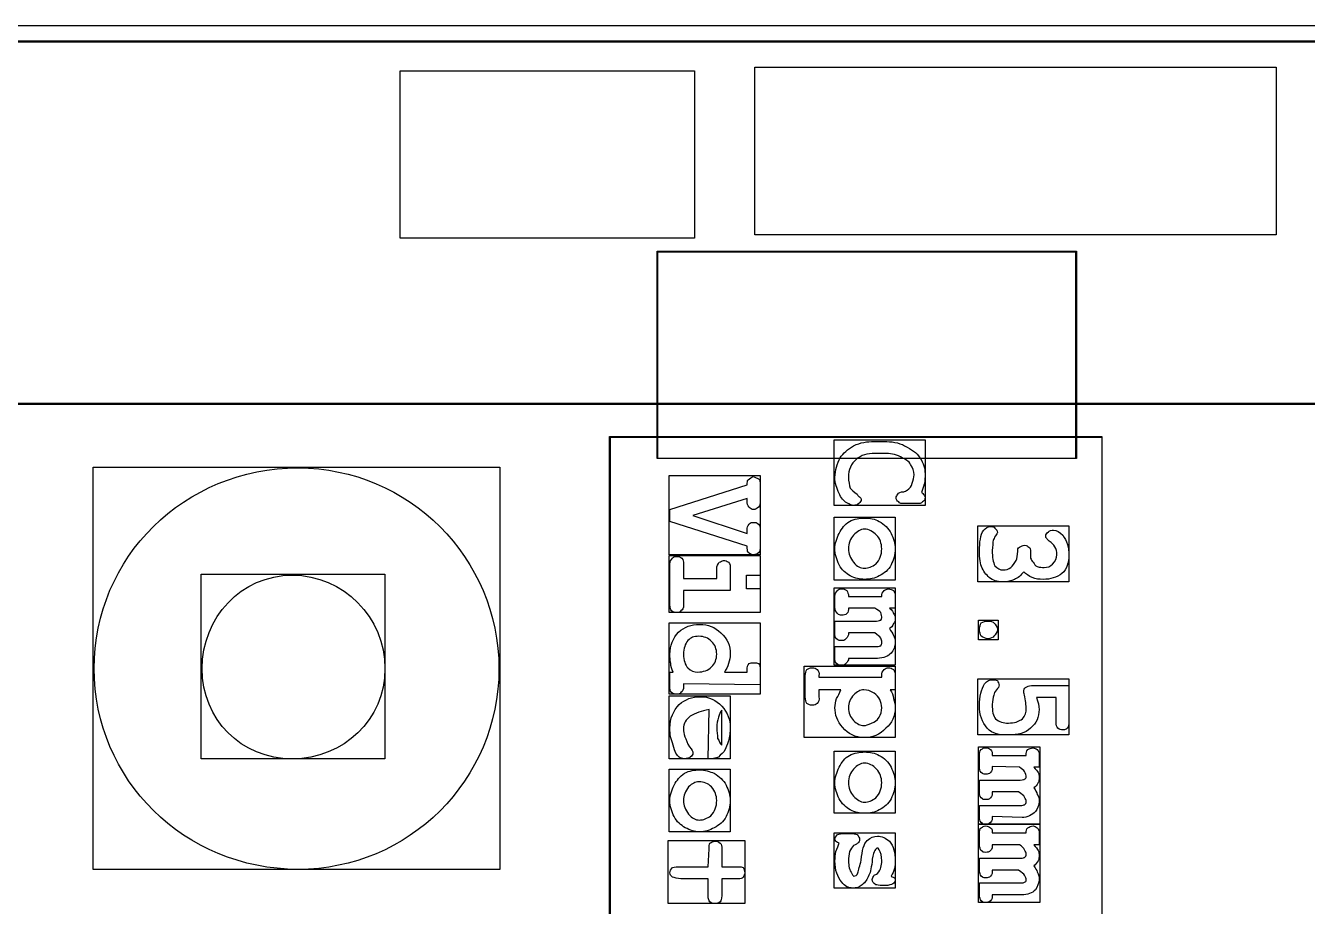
# Model space of a CAD drawing. Extents: x -52 to 498, y 3 to 363.
# Drawn here: x 30.56 to 45.63, y 94.74 to 105.09 of the extents above; entities that cross this region are included whole.
import ezdxf

# ---------------------------------------------------------------- set-up
doc = ezdxf.new("R2010")
doc.units = 0
doc.layers.add('RpiPaveiksliukas', color=7, linetype='CONTINUOUS')
doc.layers.add('RpiSkyles', color=7, linetype='CONTINUOUS')

msp = doc.modelspace()

# ---------------------------------------------------------------- linework, layer by layer
at = {"layer": 'RpiPaveiksliukas', "color": 7}
for points in [[(94.00034, 45.582526), (6.200342, 45.582526), (6.200342, 105.092524), (94.00034, 105.092524)], [(92.49034, 45.442526), (4.700342, 45.442526), (4.700342, 104.902524), (92.49034, 104.902524), (92.49034, 45.442526), (4.690342, 45.442526), (4.690342, 104.912524), (92.49034, 104.912524)], [(45.260341, 102.632524), (39.130341, 102.632524), (39.130341, 104.602524), (45.260341, 104.602524)], [(38.420341, 102.592524), (34.960341, 102.592524), (34.960341, 104.562524), (38.420341, 104.562524)], [(42.910341, 100.002524), (37.980341, 100.002524), (37.980341, 102.442524), (42.910341, 102.442524)], [(40.430341, 100.002524), (37.990341, 100.002524), (37.990341, 102.432524), (42.900341, 102.432524), (42.900341, 100.002524)], [(40.430341, 100.002524), (37.990341, 100.002524), (37.990341, 102.432524), (42.900341, 102.432524), (42.900341, 100.002524)], [(86.31034, 52.752526), (13.480342, 52.752526), (13.480342, 100.652524), (86.31034, 100.652524)], [(43.210341, 89.672525), (37.420341, 89.672525), (37.420341, 100.262524), (43.210341, 100.262524)], [(40.320341, 89.672525), (37.430341, 89.672525), (37.430341, 100.252524), (43.210341, 100.252524), (43.210341, 89.672525)], [(40.320341, 89.672525), (37.430341, 89.672525), (37.430341, 100.252524), (43.210341, 100.252524), (43.210341, 89.672525)], [(41.130341, 99.452524), (40.060341, 99.452524), (40.060341, 100.222524), (41.130341, 100.222524)], [(36.130341, 95.172524), (31.350341, 95.172524), (31.350341, 99.902524), (36.130341, 99.902524)], [(39.190341, 98.872524), (38.120341, 98.872524), (38.120341, 99.802524), (39.190341, 99.802524)], [(41.090341, 99.602524)], [(40.780341, 98.572524), (40.060341, 98.572524), (40.060341, 99.312524), (40.780341, 99.312524)], [(42.820341, 98.552524), (41.750341, 98.552524), (41.750341, 99.212524), (42.820341, 99.212524)], [(39.190341, 98.192524), (38.120341, 98.192524), (38.120341, 98.862524), (39.190341, 98.862524)], [(40.420341, 98.712524)], [(34.780341, 96.472524), (32.620341, 96.472524), (32.620341, 98.642524), (34.780341, 98.642524)], [(39.190341, 98.472524), (39.030341, 98.472524), (39.030341, 98.632524), (39.190341, 98.632524)], [(40.420341, 98.582524)], [(42.290341, 98.672524)], [(40.780341, 97.572524), (40.060341, 97.572524), (40.060341, 98.482524), (40.780341, 98.482524)], [(39.190341, 97.232524), (38.120341, 97.232524), (38.120341, 98.072524), (39.190341, 98.072524)], [(41.990341, 97.872524), (41.760341, 97.872524), (41.760341, 98.102524), (41.990341, 98.102524)], [(41.870341, 97.882524)], [(31.360341, 97.532524)], [(31.360341, 97.532524)], [(32.630341, 97.532524)], [(32.630341, 97.532524)], [(40.780341, 96.722524), (39.710341, 96.722524), (39.710341, 97.562524), (40.780341, 97.562524)], [(38.460341, 97.492524)], [(42.820341, 96.752524), (41.750341, 96.752524), (41.750341, 97.412524), (42.820341, 97.412524)], [(38.840341, 96.472524), (38.120341, 96.472524), (38.120341, 97.212524), (38.840341, 97.212524)], [(40.140341, 97.282524)], [(40.410341, 96.862524)], [(38.740341, 96.632524)], [(42.480341, 95.702524), (41.760341, 95.702524), (41.760341, 96.612524), (42.480341, 96.612524)], [(40.780341, 95.832524), (40.060341, 95.832524), (40.060341, 96.562524), (40.780341, 96.562524)], [(38.840341, 95.612524), (38.120341, 95.612524), (38.120341, 96.352524), (38.840341, 96.352524)], [(40.420341, 95.962524)], [(38.480341, 95.752524)], [(40.420341, 95.832524)], [(42.480341, 94.782525), (41.760341, 94.782525), (41.760341, 95.702524), (42.480341, 95.702524)], [(38.480341, 95.612524)], [(40.780341, 94.952525), (40.060341, 94.952525), (40.060341, 95.602524), (40.780341, 95.602524)], [(39.010341, 94.772525), (38.110341, 94.772525), (38.110341, 95.512524), (39.010341, 95.512524)], [(40.570341, 95.122524)]]:
    msp.add_lwpolyline(points, close=True, dxfattribs=at)
for points in [[(15.700342, 100.642524), (83.88034, 100.642524)], [(40.530341, 100.202524), (40.650341, 100.202524)], [(40.650341, 100.062524), (40.540341, 100.062524)], [(39.040341, 98.972524), (38.130341, 99.262524), (38.130341, 99.402524), (39.040341, 99.692524)], [(39.190341, 99.692524), (39.190341, 99.502524)], [(39.040341, 99.502524), (39.040341, 99.532524), (38.400341, 99.332524)], [(41.030341, 99.472524), (40.890341, 99.472524)], [(38.400341, 99.332524), (39.040341, 99.122524), (39.040341, 99.162524)], [(39.190341, 99.162524), (39.190341, 98.972524)], [(38.130341, 98.282524), (38.130341, 98.762524)], [(38.290341, 98.762524), (38.290341, 98.592524), (38.680341, 98.592524), (38.680341, 98.702524)], [(38.840341, 98.702524), (38.840341, 98.452524)], [(38.840341, 98.452524), (38.290341, 98.452524), (38.290341, 98.282524)], [(40.070341, 98.252524), (40.070341, 98.382524)], [(40.230341, 98.382524), (40.620341, 98.382524)], [(40.780341, 98.382524), (40.780341, 98.242524)], [(40.540341, 98.242524), (40.230341, 98.242524)], [(40.780341, 98.242524), (40.710341, 98.242524)], [(40.070341, 97.952524), (40.070341, 98.092524), (40.560341, 98.092524)], [(40.540341, 97.952524), (40.230341, 97.952524)], [(40.070341, 97.662524), (40.070341, 97.792524), (40.560341, 97.792524)], [(38.770341, 97.492524), (39.040341, 97.492524), (39.040341, 97.512524)], [(39.190341, 97.512524), (39.190341, 97.342524)], [(40.570341, 97.652524), (40.230341, 97.652524)], [(38.130341, 97.322524), (38.130341, 97.492524), (38.170341, 97.492524)], [(39.190341, 97.342524), (38.290341, 97.352524), (38.290341, 97.322524)], [(39.720341, 97.202524), (39.720341, 97.452524)], [(39.880341, 97.452524), (39.880341, 97.432524), (40.620341, 97.432524), (40.620341, 97.452524)], [(40.780341, 97.452524), (40.780341, 97.282524), (40.720341, 97.282524)], [(40.140341, 97.282524), (39.880341, 97.282524), (39.880341, 97.202524)], [(42.380341, 97.332524), (42.820341, 97.332524), (42.820341, 96.902524)], [(38.580341, 96.472524), (38.590341, 97.052524)], [(42.670341, 97.192524), (42.440341, 97.192524)], [(42.670341, 96.902524), (42.670341, 97.192524)], [(38.740341, 96.632524), (38.740341, 97.042524)], [(38.620341, 96.472524), (38.580341, 96.472524)], [(41.770341, 96.382524), (41.770341, 96.512524)], [(41.920341, 96.512524), (42.320341, 96.512524)], [(42.470341, 96.512524), (42.470341, 96.372524)], [(42.240341, 96.372524), (41.920341, 96.382524)], [(42.470341, 96.372524), (42.410341, 96.372524)], [(41.770341, 96.082524), (41.770341, 96.222524), (42.250341, 96.222524)], [(42.230341, 96.082524), (41.920341, 96.082524)], [(41.770341, 95.792524), (41.770341, 95.922524), (42.250341, 95.922524)], [(42.270341, 95.782524), (41.920341, 95.792524)], [(40.190341, 95.592524), (40.240341, 95.592524)], [(41.770341, 95.462524), (41.770341, 95.592524)], [(41.920341, 95.602524), (42.320341, 95.602524)], [(42.470341, 95.592524), (42.470341, 95.462524)], [(38.270341, 95.202524), (38.580341, 95.202524), (38.590341, 95.412524)], [(38.740341, 95.412524), (38.740341, 95.202524), (38.930341, 95.202524)], [(40.080341, 95.502524), (40.070341, 95.522524)], [(42.240341, 95.462524), (41.920341, 95.462524)], [(42.470341, 95.462524), (42.410341, 95.462524)], [(41.770341, 95.172524), (41.770341, 95.302524), (42.250341, 95.302524)], [(42.230341, 95.162524), (41.920341, 95.162524)], [(38.580341, 95.062525), (38.260341, 95.062525)], [(38.580341, 94.862525), (38.580341, 95.062525)], [(38.930341, 95.062525), (38.740341, 95.062525), (38.740341, 94.862525)], [(40.660341, 94.982525), (40.630341, 94.982525)], [(41.770341, 94.872525), (41.770341, 95.012525), (42.250341, 95.012525)], [(42.270341, 94.872525), (41.920341, 94.872525)]]:
    msp.add_lwpolyline(points, dxfattribs=at)
for points in [[(15.700342, 100.642524), (15.700342, 100.642524), (70.58034, 100.642524), (83.88034, 100.642524)], [(40.130341, 100.012524), (40.170341, 100.062524), (40.220341, 100.112524), (40.290341, 100.152524)], [(40.290341, 100.152524), (40.370341, 100.192524), (40.450341, 100.202524), (40.530341, 100.202524)], [(40.650341, 100.202524), (40.730341, 100.202524), (40.820341, 100.192524), (40.890341, 100.152524)], [(40.890341, 100.152524), (40.970341, 100.112524), (41.030341, 100.072524), (41.070341, 100.012524)], [(40.070341, 99.782524), (40.070341, 99.862524), (40.100341, 99.942524), (40.130341, 100.012524)], [(40.320341, 99.992524), (40.260341, 99.942524), (40.230341, 99.872524), (40.230341, 99.782524)], [(40.540341, 100.062524), (40.450341, 100.062524), (40.380341, 100.042524), (40.320341, 99.992524)], [(40.840341, 100.022524), (40.780341, 100.052524), (40.720341, 100.062524), (40.650341, 100.062524)], [(40.960341, 99.932524), (40.940341, 99.972524), (40.900341, 99.992524), (40.840341, 100.022524)], [(41.000341, 99.812524), (41.000341, 99.852524), (40.990341, 99.892524), (40.960341, 99.932524)], [(41.070341, 100.012524), (41.110341, 99.952524), (41.130341, 99.882524), (41.130341, 99.822524)], [(31.360341, 97.532524), (31.360341, 98.842524), (32.420341, 99.892524), (33.760341, 99.892524)], [(31.360341, 97.532524), (31.360341, 98.842524), (32.420341, 99.892524), (33.760341, 99.892524)], [(33.760341, 99.892524), (35.060341, 99.892524), (36.120341, 98.832524), (36.120341, 97.532524)], [(33.760341, 99.892524), (35.060341, 99.892524), (36.120341, 98.832524), (36.120341, 97.532524)], [(39.050341, 99.752524), (39.070341, 99.772524), (39.090341, 99.782524), (39.110341, 99.792524)], [(39.110341, 99.792524), (39.140341, 99.782524), (39.150341, 99.772524), (39.170341, 99.762524)], [(40.120341, 99.592524), (40.090341, 99.652524), (40.070341, 99.712524), (40.070341, 99.782524)], [(40.230341, 99.782524), (40.230341, 99.732524), (40.240341, 99.692524), (40.250341, 99.652524)], [(40.980341, 99.712524), (40.990341, 99.742524), (41.000341, 99.782524), (41.000341, 99.812524)], [(41.130341, 99.822524), (41.130341, 99.782524), (41.130341, 99.742524), (41.120341, 99.702524)], [(39.040341, 99.692524), (39.040341, 99.722524), (39.040341, 99.742524), (39.050341, 99.752524)], [(39.170341, 99.762524), (39.190341, 99.752524), (39.190341, 99.722524), (39.190341, 99.692524)], [(40.250341, 99.652524), (40.270341, 99.632524), (40.290341, 99.612524), (40.330341, 99.582524)], [(40.880341, 99.612524), (40.890341, 99.612524), (40.910341, 99.622524), (40.920341, 99.632524)], [(40.920341, 99.632524), (40.950341, 99.652524), (40.970341, 99.672524), (40.980341, 99.712524)], [(41.120341, 99.702524), (41.110341, 99.662524), (41.100341, 99.632524), (41.090341, 99.602524)], [(39.060341, 99.432524), (39.040341, 99.452524), (39.040341, 99.472524), (39.040341, 99.502524)], [(39.190341, 99.502524), (39.190341, 99.472524), (39.190341, 99.452524), (39.170341, 99.432524)], [(40.210341, 99.482524), (40.170341, 99.502524), (40.140341, 99.542524), (40.120341, 99.592524)], [(40.290341, 99.452524), (40.270341, 99.452524), (40.240341, 99.462524), (40.210341, 99.482524)], [(40.350341, 99.472524), (40.330341, 99.452524), (40.310341, 99.452524), (40.290341, 99.452524)], [(40.330341, 99.582524), (40.340341, 99.562524), (40.360341, 99.552524), (40.360341, 99.552524)], [(40.380341, 99.522524), (40.380341, 99.502524), (40.370341, 99.492524), (40.350341, 99.472524)], [(40.360341, 99.552524), (40.370341, 99.542524), (40.380341, 99.532524), (40.380341, 99.522524)], [(40.790341, 99.542524), (40.790341, 99.562524), (40.800341, 99.562524), (40.810341, 99.582524)], [(40.820341, 99.492524), (40.800341, 99.502524), (40.790341, 99.522524), (40.790341, 99.542524)], [(40.810341, 99.582524), (40.820341, 99.602524), (40.840341, 99.612524), (40.880341, 99.612524)], [(40.890341, 99.472524), (40.850341, 99.472524), (40.830341, 99.472524), (40.820341, 99.492524)], [(41.100341, 99.492524), (41.090341, 99.472524), (41.060341, 99.472524), (41.030341, 99.472524)], [(41.090341, 99.602524), (41.100341, 99.602524), (41.110341, 99.582524), (41.120341, 99.572524)], [(41.130341, 99.542524), (41.130341, 99.522524), (41.120341, 99.502524), (41.100341, 99.492524)], [(41.120341, 99.572524), (41.130341, 99.562524), (41.130341, 99.552524), (41.130341, 99.542524)], [(39.110341, 99.402524), (39.090341, 99.402524), (39.080341, 99.412524), (39.060341, 99.432524)], [(39.170341, 99.432524), (39.150341, 99.412524), (39.140341, 99.402524), (39.110341, 99.402524)], [(39.040341, 99.162524), (39.040341, 99.192524), (39.040341, 99.212524), (39.060341, 99.232524)], [(39.060341, 99.232524), (39.080341, 99.252524), (39.090341, 99.252524), (39.110341, 99.252524)], [(39.110341, 99.252524), (39.140341, 99.252524), (39.150341, 99.252524), (39.170341, 99.232524)], [(39.170341, 99.232524), (39.190341, 99.212524), (39.190341, 99.192524), (39.190341, 99.162524)], [(40.120341, 99.122524), (40.150341, 99.182524), (40.190341, 99.232524), (40.240341, 99.262524)], [(40.240341, 99.262524), (40.300341, 99.292524), (40.360341, 99.302524), (40.420341, 99.302524)], [(40.420341, 99.172524), (40.370341, 99.172524), (40.330341, 99.142524), (40.290341, 99.102524)], [(40.420341, 99.302524), (40.480341, 99.302524), (40.540341, 99.292524), (40.590341, 99.262524)], [(40.560341, 99.102524), (40.520341, 99.142524), (40.470341, 99.172524), (40.420341, 99.172524)], [(40.590341, 99.262524), (40.650341, 99.232524), (40.700341, 99.182524), (40.730341, 99.122524)], [(41.770341, 98.912524), (41.770341, 99.022524), (41.780341, 99.102524), (41.820341, 99.162524)], [(41.820341, 99.162524), (41.840341, 99.182524), (41.870341, 99.202524), (41.900341, 99.202524)], [(41.900341, 99.202524), (41.920341, 99.202524), (41.940341, 99.202524), (41.950341, 99.182524)], [(41.950341, 99.182524), (41.970341, 99.172524), (41.980341, 99.152524), (41.980341, 99.132524)], [(42.580341, 99.142524), (42.590341, 99.152524), (42.620341, 99.162524), (42.640341, 99.162524)], [(42.640341, 99.162524), (42.680341, 99.162524), (42.710341, 99.132524), (42.750341, 99.102524)], [(40.070341, 98.942524), (40.070341, 99.002524), (40.090341, 99.062524), (40.120341, 99.122524)], [(40.290341, 99.102524), (40.250341, 99.062524), (40.230341, 99.002524), (40.230341, 98.942524)], [(40.620341, 98.942524), (40.620341, 99.002524), (40.600341, 99.062524), (40.560341, 99.102524)], [(40.730341, 99.122524), (40.760341, 99.062524), (40.780341, 99.002524), (40.780341, 98.942524)], [(41.930341, 99.042524), (41.930341, 99.012524), (41.920341, 98.972524), (41.920341, 98.922524)], [(41.960341, 99.092524), (41.940341, 99.072524), (41.940341, 99.052524), (41.930341, 99.042524)], [(41.980341, 99.132524), (41.980341, 99.122524), (41.970341, 99.112524), (41.960341, 99.092524)], [(42.550341, 99.092524), (42.550341, 99.112524), (42.560341, 99.122524), (42.580341, 99.142524)], [(42.560341, 99.062524), (42.550341, 99.072524), (42.550341, 99.072524), (42.550341, 99.092524)], [(42.590341, 99.032524), (42.580341, 99.042524), (42.570341, 99.052524), (42.560341, 99.062524)], [(42.680341, 98.872524), (42.680341, 98.942524), (42.650341, 98.992524), (42.590341, 99.032524)], [(42.750341, 99.102524), (42.800341, 99.032524), (42.820341, 98.962524), (42.820341, 98.862524)], [(39.050341, 98.902524), (39.040341, 98.912524), (39.040341, 98.942524), (39.040341, 98.972524)], [(39.110341, 98.872524), (39.090341, 98.872524), (39.060341, 98.882524), (39.050341, 98.902524)], [(39.170341, 98.892524), (39.150341, 98.872524), (39.140341, 98.872524), (39.110341, 98.872524)], [(39.190341, 98.972524), (39.190341, 98.932524), (39.190341, 98.912524), (39.170341, 98.892524)], [(40.120341, 98.752524), (40.090341, 98.812524), (40.070341, 98.882524), (40.070341, 98.942524)], [(40.230341, 98.942524), (40.230341, 98.882524), (40.250341, 98.832524), (40.290341, 98.782524)], [(40.550341, 98.762524), (40.600341, 98.812524), (40.620341, 98.872524), (40.620341, 98.942524)], [(40.780341, 98.942524), (40.780341, 98.872524), (40.760341, 98.812524), (40.730341, 98.752524)], [(41.800341, 98.712524), (41.780341, 98.762524), (41.770341, 98.832524), (41.770341, 98.912524)], [(41.920341, 98.922524), (41.920341, 98.842524), (41.930341, 98.782524), (41.950341, 98.742524)], [(42.200341, 98.802524), (42.210341, 98.832524), (42.220341, 98.862524), (42.220341, 98.912524)], [(42.220341, 98.912524), (42.220341, 98.932524), (42.220341, 98.952524), (42.240341, 98.962524)], [(42.240341, 98.962524), (42.260341, 98.972524), (42.280341, 98.982524), (42.300341, 98.982524)], [(42.300341, 98.982524), (42.330341, 98.982524), (42.330341, 98.972524), (42.350341, 98.962524)], [(42.350341, 98.962524), (42.370341, 98.952524), (42.370341, 98.932524), (42.370341, 98.912524)], [(42.370341, 98.912524), (42.370341, 98.862524), (42.370341, 98.842524), (42.370341, 98.832524)], [(42.630341, 98.762524), (42.660341, 98.792524), (42.680341, 98.832524), (42.680341, 98.872524)], [(42.820341, 98.862524), (42.820341, 98.782524), (42.800341, 98.702524), (42.740341, 98.652524)], [(38.130341, 98.762524), (38.130341, 98.792524), (38.140341, 98.812524), (38.160341, 98.832524)], [(38.160341, 98.832524), (38.180341, 98.852524), (38.190341, 98.852524), (38.210341, 98.852524)], [(38.210341, 98.852524), (38.230341, 98.852524), (38.260341, 98.842524), (38.270341, 98.832524)], [(38.270341, 98.832524), (38.290341, 98.812524), (38.290341, 98.792524), (38.290341, 98.762524)], [(38.680341, 98.702524), (38.680341, 98.742524), (38.700341, 98.762524), (38.710341, 98.782524)], [(38.710341, 98.782524), (38.730341, 98.792524), (38.740341, 98.802524), (38.760341, 98.802524)], [(38.760341, 98.802524), (38.780341, 98.802524), (38.800341, 98.802524), (38.820341, 98.782524)], [(38.820341, 98.782524), (38.840341, 98.762524), (38.840341, 98.742524), (38.840341, 98.702524)], [(40.250341, 98.622524), (40.200341, 98.652524), (40.150341, 98.692524), (40.120341, 98.752524)], [(40.290341, 98.782524), (40.330341, 98.732524), (40.370341, 98.712524), (40.420341, 98.712524)], [(40.420341, 98.712524), (40.460341, 98.712524), (40.510341, 98.732524), (40.550341, 98.762524)], [(40.730341, 98.752524), (40.700341, 98.692524), (40.650341, 98.652524), (40.590341, 98.622524)], [(41.900341, 98.592524), (41.860341, 98.622524), (41.830341, 98.662524), (41.800341, 98.712524)], [(41.950341, 98.742524), (41.980341, 98.712524), (42.010341, 98.692524), (42.050341, 98.692524)], [(42.050341, 98.692524), (42.080341, 98.692524), (42.110341, 98.702524), (42.140341, 98.722524)], [(42.140341, 98.722524), (42.160341, 98.742524), (42.180341, 98.772524), (42.200341, 98.802524)], [(42.370341, 98.832524), (42.380341, 98.812524), (42.380341, 98.802524), (42.400341, 98.782524)], [(42.400341, 98.782524), (42.420341, 98.762524), (42.420341, 98.742524), (42.450341, 98.732524)], [(42.450341, 98.732524), (42.480341, 98.722524), (42.500341, 98.722524), (42.530341, 98.722524)], [(42.530341, 98.722524), (42.570341, 98.722524), (42.600341, 98.732524), (42.630341, 98.762524)], [(32.630341, 97.532524), (32.630341, 98.132524), (33.090341, 98.632524), (33.690341, 98.632524)], [(32.630341, 97.532524), (32.630341, 98.132524), (33.090341, 98.632524), (33.690341, 98.632524)], [(33.690341, 98.632524), (34.290341, 98.632524), (34.780341, 98.132524), (34.780341, 97.532524)], [(33.690341, 98.632524), (34.290341, 98.632524), (34.780341, 98.132524), (34.780341, 97.532524)], [(40.420341, 98.582524), (40.360341, 98.582524), (40.310341, 98.592524), (40.250341, 98.622524)], [(40.590341, 98.622524), (40.540341, 98.592524), (40.480341, 98.582524), (40.420341, 98.582524)], [(42.050341, 98.552524), (42.000341, 98.552524), (41.950341, 98.562524), (41.900341, 98.592524)], [(42.180341, 98.582524), (42.140341, 98.562524), (42.100341, 98.552524), (42.050341, 98.552524)], [(42.290341, 98.672524), (42.260341, 98.632524), (42.220341, 98.592524), (42.180341, 98.582524)], [(42.390341, 98.602524), (42.350341, 98.622524), (42.320341, 98.642524), (42.290341, 98.672524)], [(42.520341, 98.582524), (42.470341, 98.582524), (42.430341, 98.582524), (42.390341, 98.602524)], [(42.740341, 98.652524), (42.680341, 98.602524), (42.600341, 98.582524), (42.520341, 98.582524)], [(40.070341, 98.382524), (40.070341, 98.412524), (40.080341, 98.432524), (40.100341, 98.452524)], [(40.100341, 98.452524), (40.110341, 98.462524), (40.130341, 98.472524), (40.150341, 98.472524)], [(40.150341, 98.472524), (40.170341, 98.472524), (40.190341, 98.462524), (40.210341, 98.452524)], [(40.210341, 98.452524), (40.220341, 98.432524), (40.230341, 98.412524), (40.230341, 98.382524)], [(40.620341, 98.382524), (40.620341, 98.412524), (40.630341, 98.432524), (40.650341, 98.452524)], [(40.650341, 98.452524), (40.660341, 98.462524), (40.680341, 98.462524), (40.700341, 98.472524)], [(40.700341, 98.472524), (40.720341, 98.462524), (40.740341, 98.462524), (40.760341, 98.452524)], [(40.760341, 98.452524), (40.770341, 98.432524), (40.780341, 98.412524), (40.780341, 98.382524)], [(38.150341, 98.212524), (38.140341, 98.222524), (38.130341, 98.242524), (38.130341, 98.282524)], [(38.290341, 98.282524), (38.290341, 98.242524), (38.280341, 98.222524), (38.260341, 98.212524)], [(38.210341, 98.192524), (38.190341, 98.192524), (38.170341, 98.192524), (38.150341, 98.212524)], [(38.260341, 98.212524), (38.250341, 98.192524), (38.230341, 98.192524), (38.210341, 98.192524)], [(40.100341, 98.182524), (40.080341, 98.202524), (40.070341, 98.222524), (40.070341, 98.252524)], [(40.150341, 98.162524), (40.130341, 98.162524), (40.120341, 98.162524), (40.100341, 98.182524)], [(40.210341, 98.182524), (40.200341, 98.162524), (40.170341, 98.162524), (40.150341, 98.162524)], [(40.230341, 98.242524), (40.230341, 98.222524), (40.230341, 98.192524), (40.210341, 98.182524)], [(40.610341, 98.192524), (40.600341, 98.212524), (40.570341, 98.222524), (40.540341, 98.242524)], [(40.620341, 98.132524), (40.620341, 98.142524), (40.620341, 98.172524), (40.610341, 98.192524)], [(40.610341, 98.102524), (40.620341, 98.112524), (40.620341, 98.112524), (40.620341, 98.132524)], [(40.710341, 98.242524), (40.740341, 98.222524), (40.760341, 98.192524), (40.760341, 98.182524)], [(40.760341, 98.182524), (40.770341, 98.162524), (40.780341, 98.142524), (40.780341, 98.122524)], [(40.780341, 98.122524), (40.780341, 98.092524), (40.770341, 98.072524), (40.760341, 98.062524)], [(38.130341, 97.702524), (38.130341, 97.802524), (38.170341, 97.892524), (38.230341, 97.962524)], [(38.230341, 97.962524), (38.300341, 98.022524), (38.380341, 98.052524), (38.480341, 98.052524)], [(38.480341, 98.052524), (38.580341, 98.052524), (38.660341, 98.022524), (38.730341, 97.952524)], [(40.560341, 98.092524), (40.590341, 98.092524), (40.600341, 98.102524), (40.610341, 98.102524)], [(40.760341, 98.062524), (40.750341, 98.032524), (40.730341, 98.012524), (40.710341, 98.002524)], [(40.710341, 98.002524), (40.730341, 97.972524), (40.750341, 97.952524), (40.760341, 97.922524)], [(41.770341, 97.992524), (41.770341, 98.022524), (41.780341, 98.052524), (41.790341, 98.072524)], [(41.790341, 97.912524), (41.780341, 97.932524), (41.770341, 97.962524), (41.770341, 97.992524)], [(41.790341, 98.072524), (41.820341, 98.082524), (41.840341, 98.092524), (41.870341, 98.092524)], [(41.870341, 98.092524), (41.900341, 98.092524), (41.930341, 98.082524), (41.940341, 98.072524)], [(41.940341, 98.072524), (41.960341, 98.052524), (41.980341, 98.022524), (41.980341, 97.992524)], [(41.980341, 97.992524), (41.980341, 97.962524), (41.960341, 97.932524), (41.940341, 97.912524)], [(38.340341, 97.862524), (38.310341, 97.822524), (38.290341, 97.772524), (38.290341, 97.702524)], [(38.470341, 97.912524), (38.410341, 97.912524), (38.380341, 97.902524), (38.340341, 97.862524)], [(38.620341, 97.852524), (38.580341, 97.892524), (38.530341, 97.912524), (38.470341, 97.912524)], [(38.680341, 97.702524), (38.680341, 97.762524), (38.660341, 97.812524), (38.620341, 97.852524)], [(38.730341, 97.952524), (38.810341, 97.882524), (38.840341, 97.802524), (38.840341, 97.702524)], [(40.090341, 97.882524), (40.070341, 97.902524), (40.070341, 97.922524), (40.070341, 97.952524)], [(40.150341, 97.862524), (40.130341, 97.862524), (40.110341, 97.862524), (40.090341, 97.882524)], [(40.200341, 97.882524), (40.180341, 97.862524), (40.170341, 97.862524), (40.150341, 97.862524)], [(40.230341, 97.952524), (40.230341, 97.922524), (40.220341, 97.902524), (40.200341, 97.882524)], [(40.610341, 97.892524), (40.600341, 97.912524), (40.570341, 97.922524), (40.540341, 97.952524)], [(40.620341, 97.842524), (40.620341, 97.862524), (40.620341, 97.872524), (40.610341, 97.892524)], [(40.610341, 97.802524), (40.620341, 97.812524), (40.620341, 97.822524), (40.620341, 97.842524)], [(40.780341, 97.842524), (40.780341, 97.792524), (40.760341, 97.752524), (40.730341, 97.712524)], [(40.760341, 97.922524), (40.770341, 97.902524), (40.780341, 97.872524), (40.780341, 97.842524)], [(41.870341, 97.882524), (41.840341, 97.882524), (41.820341, 97.902524), (41.790341, 97.912524)], [(41.940341, 97.912524), (41.930341, 97.902524), (41.900341, 97.882524), (41.870341, 97.882524)], [(38.140341, 97.592524), (38.130341, 97.632524), (38.130341, 97.662524), (38.130341, 97.702524)], [(38.290341, 97.702524), (38.290341, 97.632524), (38.310341, 97.572524), (38.340341, 97.542524)], [(38.620341, 97.552524), (38.660341, 97.592524), (38.680341, 97.642524), (38.680341, 97.702524)], [(38.840341, 97.702524), (38.840341, 97.662524), (38.830341, 97.632524), (38.820341, 97.592524)], [(40.090341, 97.592524), (40.070341, 97.612524), (40.070341, 97.632524), (40.070341, 97.662524)], [(40.560341, 97.792524), (40.590341, 97.792524), (40.600341, 97.802524), (40.610341, 97.802524)], [(40.730341, 97.712524), (40.700341, 97.682524), (40.640341, 97.652524), (40.570341, 97.652524)], [(33.760341, 95.172524), (32.420341, 95.172524), (31.360341, 96.232524), (31.360341, 97.532524)], [(33.760341, 95.172524), (32.420341, 95.172524), (31.360341, 96.232524), (31.360341, 97.532524)], [(33.690341, 96.472524), (33.090341, 96.472524), (32.630341, 96.932524), (32.630341, 97.532524)], [(33.690341, 96.472524), (33.090341, 96.472524), (32.630341, 96.932524), (32.630341, 97.532524)], [(34.780341, 97.532524), (34.780341, 96.932524), (34.290341, 96.472524), (33.690341, 96.472524)], [(34.780341, 97.532524), (34.780341, 96.932524), (34.290341, 96.472524), (33.690341, 96.472524)], [(36.120341, 97.532524), (36.120341, 96.222524), (35.060341, 95.172524), (33.760341, 95.172524)], [(36.120341, 97.532524), (36.120341, 96.222524), (35.060341, 95.172524), (33.760341, 95.172524)], [(38.170341, 97.492524), (38.150341, 97.522524), (38.140341, 97.562524), (38.140341, 97.592524)], [(38.340341, 97.542524), (38.380341, 97.502524), (38.410341, 97.492524), (38.460341, 97.492524)], [(38.460341, 97.492524), (38.520341, 97.492524), (38.580341, 97.512524), (38.620341, 97.552524)], [(38.820341, 97.592524), (38.810341, 97.552524), (38.790341, 97.522524), (38.770341, 97.492524)], [(39.040341, 97.512524), (39.040341, 97.552524), (39.040341, 97.572524), (39.060341, 97.592524)], [(39.060341, 97.592524), (39.080341, 97.602524), (39.090341, 97.602524), (39.110341, 97.602524)], [(39.110341, 97.602524), (39.140341, 97.602524), (39.160341, 97.602524), (39.170341, 97.592524)], [(39.170341, 97.592524), (39.190341, 97.572524), (39.190341, 97.552524), (39.190341, 97.512524)], [(39.720341, 97.452524), (39.730341, 97.482524), (39.730341, 97.502524), (39.740341, 97.522524)], [(39.740341, 97.522524), (39.760341, 97.532524), (39.780341, 97.542524), (39.800341, 97.542524)], [(39.800341, 97.542524), (39.830341, 97.542524), (39.850341, 97.532524), (39.860341, 97.522524)], [(39.860341, 97.522524), (39.880341, 97.502524), (39.890341, 97.482524), (39.880341, 97.452524)], [(40.150341, 97.572524), (40.130341, 97.572524), (40.110341, 97.572524), (40.090341, 97.592524)], [(40.200341, 97.592524), (40.180341, 97.572524), (40.170341, 97.572524), (40.150341, 97.572524)], [(40.230341, 97.652524), (40.230341, 97.632524), (40.220341, 97.612524), (40.200341, 97.592524)], [(40.620341, 97.452524), (40.620341, 97.482524), (40.630341, 97.502524), (40.650341, 97.522524)], [(40.650341, 97.522524), (40.660341, 97.532524), (40.680341, 97.542524), (40.700341, 97.542524)], [(40.700341, 97.542524), (40.720341, 97.542524), (40.740341, 97.532524), (40.760341, 97.522524)], [(40.760341, 97.522524), (40.770341, 97.502524), (40.780341, 97.482524), (40.780341, 97.452524)], [(41.770341, 97.102524), (41.770341, 97.202524), (41.790341, 97.292524), (41.830341, 97.352524)], [(41.830341, 97.352524), (41.860341, 97.392524), (41.890341, 97.402524), (41.930341, 97.402524)], [(41.930341, 97.402524), (41.940341, 97.402524), (41.960341, 97.402524), (41.980341, 97.392524)], [(41.980341, 97.392524), (41.990341, 97.372524), (42.000341, 97.352524), (42.000341, 97.342524)], [(38.150341, 97.252524), (38.130341, 97.272524), (38.130341, 97.292524), (38.130341, 97.322524)], [(38.210341, 97.232524), (38.190341, 97.232524), (38.170341, 97.232524), (38.150341, 97.252524)], [(38.260341, 97.252524), (38.250341, 97.232524), (38.230341, 97.232524), (38.210341, 97.232524)], [(38.240341, 97.112524), (38.310341, 97.172524), (38.390341, 97.202524), (38.490341, 97.202524)], [(38.290341, 97.322524), (38.290341, 97.292524), (38.280341, 97.262524), (38.260341, 97.252524)], [(38.490341, 97.202524), (38.590341, 97.202524), (38.670341, 97.162524), (38.740341, 97.092524)], [(39.740341, 97.122524), (39.730341, 97.142524), (39.730341, 97.162524), (39.720341, 97.202524)], [(39.880341, 97.202524), (39.890341, 97.162524), (39.880341, 97.142524), (39.860341, 97.122524)], [(40.090341, 97.182524), (40.110341, 97.212524), (40.120341, 97.242524), (40.140341, 97.282524)], [(40.290341, 97.222524), (40.250341, 97.182524), (40.230341, 97.132524), (40.230341, 97.072524)], [(40.410341, 97.282524), (40.370341, 97.282524), (40.330341, 97.262524), (40.290341, 97.222524)], [(40.530341, 97.242524), (40.490341, 97.272524), (40.450341, 97.282524), (40.410341, 97.282524)], [(40.620341, 97.072524), (40.620341, 97.142524), (40.590341, 97.202524), (40.530341, 97.242524)], [(40.720341, 97.282524), (40.740341, 97.252524), (40.760341, 97.222524), (40.760341, 97.182524)], [(41.940341, 97.222524), (41.930341, 97.192524), (41.920341, 97.152524), (41.920341, 97.112524)], [(41.970341, 97.282524), (41.950341, 97.262524), (41.940341, 97.242524), (41.940341, 97.222524)], [(42.000341, 97.342524), (42.000341, 97.322524), (41.990341, 97.302524), (41.970341, 97.282524)], [(42.290341, 97.262524), (42.290341, 97.282524), (42.300341, 97.302524), (42.310341, 97.312524)], [(42.300341, 97.222524), (42.290341, 97.242524), (42.290341, 97.252524), (42.290341, 97.262524)], [(42.320341, 97.052524), (42.320341, 97.102524), (42.310341, 97.162524), (42.300341, 97.222524)], [(42.310341, 97.312524), (42.330341, 97.322524), (42.350341, 97.332524), (42.380341, 97.332524)], [(38.130341, 96.832524), (38.130341, 96.952524), (38.170341, 97.032524), (38.240341, 97.112524)], [(38.590341, 97.052524), (38.500341, 97.032524), (38.430341, 97.012524), (38.370341, 96.972524)], [(38.740341, 97.092524), (38.810341, 97.012524), (38.840341, 96.932524), (38.840341, 96.842524)], [(39.800341, 97.102524), (39.780341, 97.102524), (39.760341, 97.112524), (39.740341, 97.122524)], [(39.860341, 97.122524), (39.850341, 97.112524), (39.830341, 97.102524), (39.800341, 97.102524)], [(40.070341, 97.072524), (40.070341, 97.112524), (40.080341, 97.142524), (40.090341, 97.182524)], [(40.160341, 96.842524), (40.100341, 96.912524), (40.070341, 96.992524), (40.070341, 97.072524)], [(40.230341, 97.072524), (40.230341, 97.012524), (40.250341, 96.962524), (40.290341, 96.922524)], [(40.590341, 96.962524), (40.610341, 96.992524), (40.620341, 97.032524), (40.620341, 97.072524)], [(40.780341, 97.072524), (40.780341, 96.972524), (40.740341, 96.892524), (40.670341, 96.832524)], [(40.760341, 97.182524), (40.770341, 97.142524), (40.780341, 97.112524), (40.780341, 97.072524)], [(41.860341, 96.832524), (41.800341, 96.902524), (41.770341, 96.982524), (41.770341, 97.102524)], [(41.920341, 97.112524), (41.920341, 97.032524), (41.930341, 96.972524), (41.960341, 96.942524)], [(42.260341, 96.932524), (42.300341, 96.962524), (42.320341, 97.002524), (42.320341, 97.052524)], [(42.470341, 97.052524), (42.470341, 96.962524), (42.440341, 96.892524), (42.370341, 96.832524)], [(42.440341, 97.192524), (42.460341, 97.142524), (42.470341, 97.092524), (42.470341, 97.052524)], [(38.370341, 96.972524), (38.320341, 96.932524), (38.290341, 96.892524), (38.290341, 96.822524)], [(38.700341, 96.962524), (38.690341, 96.922524), (38.680341, 96.882524), (38.680341, 96.842524)], [(38.740341, 97.042524), (38.720341, 97.022524), (38.710341, 96.992524), (38.700341, 96.962524)], [(40.290341, 96.922524), (40.330341, 96.882524), (40.370341, 96.862524), (40.410341, 96.862524)], [(40.500341, 96.892524), (40.540341, 96.902524), (40.560341, 96.922524), (40.590341, 96.962524)], [(41.960341, 96.942524), (42.000341, 96.902524), (42.050341, 96.892524), (42.110341, 96.892524)], [(42.110341, 96.892524), (42.180341, 96.892524), (42.230341, 96.912524), (42.260341, 96.932524)], [(42.690341, 96.832524), (42.680341, 96.842524), (42.670341, 96.872524), (42.670341, 96.902524)], [(42.820341, 96.902524), (42.820341, 96.872524), (42.820341, 96.852524), (42.800341, 96.832524)], [(38.170341, 96.632524), (38.140341, 96.702524), (38.130341, 96.762524), (38.130341, 96.832524)], [(38.290341, 96.822524), (38.290341, 96.772524), (38.310341, 96.702524), (38.360341, 96.612524)], [(38.680341, 96.842524), (38.680341, 96.792524), (38.690341, 96.752524), (38.690341, 96.712524)], [(38.840341, 96.842524), (38.840341, 96.782524), (38.830341, 96.732524), (38.820341, 96.682524)], [(40.410341, 96.722524), (40.310341, 96.722524), (40.230341, 96.762524), (40.160341, 96.842524)], [(40.410341, 96.862524), (40.440341, 96.862524), (40.460341, 96.872524), (40.500341, 96.892524)], [(40.670341, 96.832524), (40.600341, 96.752524), (40.510341, 96.722524), (40.410341, 96.722524)], [(42.110341, 96.752524), (42.010341, 96.752524), (41.920341, 96.762524), (41.860341, 96.832524)], [(42.370341, 96.832524), (42.310341, 96.772524), (42.220341, 96.752524), (42.110341, 96.752524)], [(42.750341, 96.812524), (42.730341, 96.812524), (42.710341, 96.812524), (42.690341, 96.832524)], [(42.800341, 96.832524), (42.780341, 96.812524), (42.780341, 96.812524), (42.750341, 96.812524)], [(38.240341, 96.492524), (38.210341, 96.512524), (38.190341, 96.552524), (38.170341, 96.632524)], [(38.360341, 96.612524), (38.390341, 96.582524), (38.400341, 96.552524), (38.400341, 96.542524)], [(38.690341, 96.712524), (38.710341, 96.682524), (38.720341, 96.652524), (38.740341, 96.632524)], [(38.820341, 96.682524), (38.800341, 96.632524), (38.790341, 96.602524), (38.780341, 96.582524)], [(41.790341, 96.582524), (41.810341, 96.592524), (41.820341, 96.602524), (41.840341, 96.602524)], [(41.840341, 96.602524), (41.870341, 96.602524), (41.880341, 96.592524), (41.900341, 96.582524)], [(42.340341, 96.582524), (42.360341, 96.592524), (42.370341, 96.592524), (42.400341, 96.602524)], [(42.400341, 96.602524), (42.420341, 96.592524), (42.430341, 96.592524), (42.450341, 96.582524)], [(38.300341, 96.472524), (38.280341, 96.472524), (38.250341, 96.482524), (38.240341, 96.492524)], [(38.370341, 96.492524), (38.360341, 96.482524), (38.330341, 96.472524), (38.300341, 96.472524)], [(38.400341, 96.542524), (38.400341, 96.522524), (38.390341, 96.502524), (38.370341, 96.492524)], [(38.700341, 96.492524), (38.670341, 96.482524), (38.650341, 96.472524), (38.620341, 96.472524)], [(38.780341, 96.582524), (38.760341, 96.542524), (38.730341, 96.522524), (38.700341, 96.492524)], [(40.120341, 96.372524), (40.150341, 96.432524), (40.190341, 96.482524), (40.240341, 96.512524)], [(40.240341, 96.512524), (40.300341, 96.542524), (40.360341, 96.552524), (40.420341, 96.552524)], [(40.420341, 96.552524), (40.480341, 96.552524), (40.540341, 96.542524), (40.590341, 96.512524)], [(40.590341, 96.512524), (40.650341, 96.482524), (40.700341, 96.432524), (40.730341, 96.372524)], [(41.770341, 96.512524), (41.770341, 96.542524), (41.770341, 96.562524), (41.790341, 96.582524)], [(41.900341, 96.582524), (41.920341, 96.562524), (41.920341, 96.542524), (41.920341, 96.512524)], [(42.320341, 96.512524), (42.320341, 96.542524), (42.320341, 96.562524), (42.340341, 96.582524)], [(42.450341, 96.582524), (42.470341, 96.562524), (42.470341, 96.542524), (42.470341, 96.512524)], [(38.180341, 96.162524), (38.210341, 96.222524), (38.250341, 96.262524), (38.300341, 96.302524)], [(38.300341, 96.302524), (38.360341, 96.332524), (38.420341, 96.342524), (38.480341, 96.342524)], [(38.480341, 96.342524), (38.540341, 96.342524), (38.600341, 96.322524), (38.650341, 96.302524)], [(38.650341, 96.302524), (38.710341, 96.262524), (38.760341, 96.222524), (38.790341, 96.162524)], [(40.070341, 96.192524), (40.070341, 96.252524), (40.090341, 96.312524), (40.120341, 96.372524)], [(40.290341, 96.352524), (40.250341, 96.312524), (40.230341, 96.252524), (40.230341, 96.192524)], [(40.420341, 96.422524), (40.370341, 96.422524), (40.330341, 96.392524), (40.290341, 96.352524)], [(40.560341, 96.352524), (40.520341, 96.392524), (40.470341, 96.422524), (40.420341, 96.422524)], [(40.620341, 96.192524), (40.620341, 96.252524), (40.600341, 96.302524), (40.560341, 96.352524)], [(40.730341, 96.372524), (40.760341, 96.312524), (40.780341, 96.252524), (40.780341, 96.192524)], [(41.790341, 96.312524), (41.770341, 96.332524), (41.770341, 96.352524), (41.770341, 96.382524)], [(41.840341, 96.292524), (41.820341, 96.292524), (41.810341, 96.292524), (41.790341, 96.312524)], [(41.900341, 96.312524), (41.880341, 96.292524), (41.870341, 96.292524), (41.840341, 96.292524)], [(41.920341, 96.382524), (41.920341, 96.352524), (41.920341, 96.332524), (41.900341, 96.312524)], [(42.300341, 96.322524), (42.290341, 96.342524), (42.270341, 96.352524), (42.240341, 96.372524)], [(42.320341, 96.262524), (42.320341, 96.272524), (42.310341, 96.302524), (42.300341, 96.322524)], [(42.410341, 96.372524), (42.430341, 96.352524), (42.450341, 96.322524), (42.460341, 96.312524)], [(42.460341, 96.312524), (42.470341, 96.292524), (42.470341, 96.272524), (42.470341, 96.252524)], [(38.130341, 95.982524), (38.130341, 96.042524), (38.150341, 96.102524), (38.180341, 96.162524)], [(38.470341, 96.202524), (38.430341, 96.202524), (38.390341, 96.182524), (38.350341, 96.142524)], [(38.620341, 96.142524), (38.580341, 96.182524), (38.530341, 96.202524), (38.470341, 96.202524)], [(38.790341, 96.162524), (38.820341, 96.102524), (38.840341, 96.042524), (38.840341, 95.982524)], [(40.120341, 96.002524), (40.090341, 96.062524), (40.070341, 96.122524), (40.070341, 96.192524)], [(40.230341, 96.192524), (40.230341, 96.132524), (40.250341, 96.072524), (40.290341, 96.032524)], [(40.550341, 96.012524), (40.600341, 96.062524), (40.620341, 96.122524), (40.620341, 96.192524)], [(40.780341, 96.192524), (40.780341, 96.122524), (40.760341, 96.062524), (40.730341, 96.002524)], [(42.250341, 96.222524), (42.280341, 96.222524), (42.300341, 96.232524), (42.300341, 96.232524)], [(42.300341, 96.232524), (42.310341, 96.242524), (42.320341, 96.242524), (42.320341, 96.262524)], [(42.460341, 96.192524), (42.440341, 96.162524), (42.430341, 96.142524), (42.410341, 96.132524)], [(42.470341, 96.252524), (42.470341, 96.232524), (42.470341, 96.202524), (42.460341, 96.192524)], [(38.350341, 96.142524), (38.310341, 96.092524), (38.290341, 96.042524), (38.290341, 95.982524)], [(38.680341, 95.982524), (38.680341, 96.042524), (38.660341, 96.092524), (38.620341, 96.142524)], [(40.250341, 95.872524), (40.200341, 95.902524), (40.150341, 95.942524), (40.120341, 96.002524)], [(40.290341, 96.032524), (40.330341, 95.992524), (40.370341, 95.962524), (40.420341, 95.962524)], [(40.420341, 95.962524), (40.460341, 95.962524), (40.510341, 95.982524), (40.550341, 96.012524)], [(40.730341, 96.002524), (40.700341, 95.942524), (40.650341, 95.902524), (40.590341, 95.872524)], [(41.790341, 96.012524), (41.770341, 96.032524), (41.770341, 96.052524), (41.770341, 96.082524)], [(41.840341, 95.992524), (41.820341, 95.992524), (41.810341, 95.992524), (41.790341, 96.012524)], [(41.900341, 96.012524), (41.880341, 95.992524), (41.870341, 95.992524), (41.840341, 95.992524)], [(41.920341, 96.082524), (41.920341, 96.052524), (41.920341, 96.032524), (41.900341, 96.012524)], [(42.300341, 96.022524), (42.290341, 96.042524), (42.270341, 96.052524), (42.230341, 96.082524)], [(42.320341, 95.972524), (42.320341, 95.982524), (42.310341, 96.002524), (42.300341, 96.022524)], [(42.410341, 96.132524), (42.430341, 96.102524), (42.440341, 96.082524), (42.450341, 96.052524)], [(42.450341, 96.052524), (42.470341, 96.032524), (42.470341, 96.002524), (42.470341, 95.972524)], [(38.180341, 95.792524), (38.150341, 95.852524), (38.130341, 95.912524), (38.130341, 95.982524)], [(38.290341, 95.982524), (38.290341, 95.922524), (38.310341, 95.872524), (38.350341, 95.822524)], [(38.610341, 95.802524), (38.660341, 95.852524), (38.680341, 95.912524), (38.680341, 95.982524)], [(38.840341, 95.982524), (38.840341, 95.912524), (38.820341, 95.852524), (38.790341, 95.792524)], [(40.420341, 95.832524), (40.360341, 95.832524), (40.310341, 95.842524), (40.250341, 95.872524)], [(40.590341, 95.872524), (40.540341, 95.842524), (40.480341, 95.832524), (40.420341, 95.832524)], [(42.250341, 95.922524), (42.280341, 95.922524), (42.290341, 95.932524), (42.300341, 95.932524)], [(42.430341, 95.852524), (42.390341, 95.812524), (42.330341, 95.782524), (42.270341, 95.782524)], [(42.300341, 95.932524), (42.310341, 95.942524), (42.320341, 95.952524), (42.320341, 95.972524)], [(42.470341, 95.972524), (42.470341, 95.922524), (42.450341, 95.882524), (42.430341, 95.852524)], [(38.310341, 95.662524), (38.260341, 95.692524), (38.210341, 95.732524), (38.180341, 95.792524)], [(38.350341, 95.822524), (38.390341, 95.772524), (38.430341, 95.752524), (38.480341, 95.752524)], [(38.480341, 95.752524), (38.520341, 95.752524), (38.570341, 95.772524), (38.610341, 95.802524)], [(38.790341, 95.792524), (38.760341, 95.732524), (38.710341, 95.692524), (38.650341, 95.662524)], [(41.790341, 95.722524), (41.770341, 95.742524), (41.770341, 95.762524), (41.770341, 95.792524)], [(41.840341, 95.702524), (41.820341, 95.702524), (41.810341, 95.702524), (41.790341, 95.722524)], [(41.900341, 95.722524), (41.880341, 95.702524), (41.860341, 95.702524), (41.840341, 95.702524)], [(41.920341, 95.792524), (41.920341, 95.762524), (41.920341, 95.742524), (41.900341, 95.722524)], [(38.480341, 95.612524), (38.420341, 95.612524), (38.370341, 95.632524), (38.310341, 95.662524)], [(38.650341, 95.662524), (38.600341, 95.632524), (38.540341, 95.612524), (38.480341, 95.612524)], [(40.070341, 95.522524), (40.070341, 95.542524), (40.080341, 95.562524), (40.100341, 95.582524)], [(40.100341, 95.582524), (40.120341, 95.592524), (40.150341, 95.592524), (40.190341, 95.592524)], [(40.240341, 95.592524), (40.280341, 95.592524), (40.320341, 95.592524), (40.330341, 95.582524)], [(40.330341, 95.582524), (40.350341, 95.562524), (40.360341, 95.542524), (40.360341, 95.522524)], [(40.450341, 95.512524), (40.490341, 95.552524), (40.530341, 95.562524), (40.570341, 95.562524)], [(40.570341, 95.562524), (40.620341, 95.562524), (40.670341, 95.542524), (40.710341, 95.502524)], [(41.770341, 95.592524), (41.770341, 95.622524), (41.770341, 95.652524), (41.790341, 95.662524)], [(41.790341, 95.662524), (41.810341, 95.672524), (41.820341, 95.682524), (41.840341, 95.682524)], [(41.840341, 95.682524), (41.870341, 95.682524), (41.880341, 95.672524), (41.900341, 95.662524)], [(41.900341, 95.662524), (41.920341, 95.652524), (41.920341, 95.622524), (41.920341, 95.602524)], [(42.320341, 95.602524), (42.320341, 95.622524), (42.320341, 95.642524), (42.340341, 95.662524)], [(42.340341, 95.662524), (42.360341, 95.672524), (42.370341, 95.682524), (42.400341, 95.682524)], [(42.400341, 95.682524), (42.420341, 95.682524), (42.430341, 95.672524), (42.450341, 95.662524)], [(42.450341, 95.662524), (42.470341, 95.642524), (42.470341, 95.622524), (42.470341, 95.592524)], [(38.590341, 95.412524), (38.590341, 95.442524), (38.590341, 95.462524), (38.600341, 95.482524)], [(38.600341, 95.482524), (38.620341, 95.492524), (38.630341, 95.502524), (38.660341, 95.502524)], [(38.660341, 95.502524), (38.680341, 95.502524), (38.700341, 95.502524), (38.720341, 95.482524)], [(38.720341, 95.482524), (38.740341, 95.462524), (38.740341, 95.442524), (38.740341, 95.412524)], [(40.120341, 95.482524), (40.110341, 95.482524), (40.090341, 95.492524), (40.080341, 95.502524)], [(40.080341, 95.382524), (40.100341, 95.422524), (40.110341, 95.452524), (40.120341, 95.482524)], [(40.290341, 95.452524), (40.270341, 95.432524), (40.260341, 95.412524), (40.240341, 95.382524)], [(40.340341, 95.482524), (40.330341, 95.472524), (40.320341, 95.462524), (40.290341, 95.452524)], [(40.360341, 95.522524), (40.360341, 95.502524), (40.350341, 95.492524), (40.340341, 95.482524)], [(40.380341, 95.282524), (40.390341, 95.392524), (40.410341, 95.472524), (40.450341, 95.512524)], [(40.570341, 95.422524), (40.560341, 95.422524), (40.550341, 95.412524), (40.540341, 95.392524)], [(40.590341, 95.402524), (40.590341, 95.422524), (40.570341, 95.422524), (40.570341, 95.422524)], [(40.620341, 95.272524), (40.620341, 95.332524), (40.610341, 95.372524), (40.590341, 95.402524)], [(40.710341, 95.502524), (40.760341, 95.442524), (40.780341, 95.372524), (40.780341, 95.272524)], [(41.790341, 95.392524), (41.780341, 95.402524), (41.770341, 95.432524), (41.770341, 95.462524)], [(41.920341, 95.462524), (41.920341, 95.432524), (41.920341, 95.412524), (41.900341, 95.392524)], [(42.300341, 95.402524), (42.290341, 95.422524), (42.270341, 95.442524), (42.240341, 95.462524)], [(42.320341, 95.352524), (42.320341, 95.362524), (42.310341, 95.382524), (42.300341, 95.402524)], [(42.410341, 95.462524), (42.430341, 95.432524), (42.450341, 95.412524), (42.460341, 95.392524)], [(40.070341, 95.272524), (40.070341, 95.312524), (40.080341, 95.342524), (40.080341, 95.382524)], [(40.150341, 95.022525), (40.100341, 95.082524), (40.070341, 95.162524), (40.070341, 95.272524)], [(40.240341, 95.382524), (40.240341, 95.342524), (40.230341, 95.312524), (40.230341, 95.272524)], [(40.230341, 95.272524), (40.230341, 95.212524), (40.240341, 95.162524), (40.270341, 95.122524)], [(40.340341, 95.132524), (40.350341, 95.162524), (40.360341, 95.212524), (40.380341, 95.282524)], [(40.510341, 95.292524), (40.500341, 95.202524), (40.490341, 95.142524), (40.470341, 95.102524)], [(40.540341, 95.392524), (40.530341, 95.382524), (40.520341, 95.342524), (40.510341, 95.292524)], [(40.610341, 95.192524), (40.620341, 95.222524), (40.620341, 95.242524), (40.620341, 95.272524)], [(40.780341, 95.272524), (40.780341, 95.242524), (40.780341, 95.212524), (40.770341, 95.182524)], [(41.840341, 95.372524), (41.820341, 95.372524), (41.810341, 95.372524), (41.790341, 95.392524)], [(41.900341, 95.392524), (41.880341, 95.372524), (41.870341, 95.372524), (41.840341, 95.372524)], [(42.250341, 95.302524), (42.280341, 95.302524), (42.300341, 95.312524), (42.300341, 95.312524)], [(42.300341, 95.312524), (42.310341, 95.322524), (42.320341, 95.332524), (42.320341, 95.352524)], [(42.460341, 95.272524), (42.440341, 95.252524), (42.430341, 95.232524), (42.410341, 95.212524)], [(42.460341, 95.392524), (42.470341, 95.372524), (42.470341, 95.352524), (42.470341, 95.332524)], [(42.470341, 95.332524), (42.470341, 95.312524), (42.470341, 95.292524), (42.460341, 95.272524)], [(38.130341, 95.132524), (38.130341, 95.152524), (38.140341, 95.172524), (38.160341, 95.192524)], [(38.160341, 95.082524), (38.140341, 95.092524), (38.130341, 95.112524), (38.130341, 95.132524)], [(38.160341, 95.192524), (38.180341, 95.202524), (38.220341, 95.202524), (38.270341, 95.202524)], [(38.930341, 95.202524), (38.960341, 95.202524), (38.980341, 95.202524), (38.990341, 95.192524)], [(38.990341, 95.192524), (39.000341, 95.172524), (39.010341, 95.152524), (39.010341, 95.132524)], [(39.010341, 95.132524), (39.010341, 95.112524), (39.000341, 95.092524), (38.990341, 95.082524)], [(40.270341, 95.122524), (40.280341, 95.102524), (40.290341, 95.092524), (40.290341, 95.092524)], [(40.290341, 95.092524), (40.310341, 95.092524), (40.330341, 95.102524), (40.340341, 95.132524)], [(40.470341, 95.102524), (40.450341, 95.052525), (40.430341, 95.022525), (40.390341, 94.992525)], [(40.510341, 95.052525), (40.510341, 95.072524), (40.520341, 95.082524), (40.530341, 95.102524)], [(40.530341, 95.102524), (40.540341, 95.112524), (40.560341, 95.112524), (40.570341, 95.122524)], [(40.570341, 95.122524), (40.590341, 95.152524), (40.610341, 95.172524), (40.610341, 95.192524)], [(40.770341, 95.182524), (40.760341, 95.152524), (40.750341, 95.122524), (40.730341, 95.092524)], [(40.730341, 95.092524), (40.750341, 95.082524), (40.760341, 95.082524), (40.770341, 95.072524)], [(41.790341, 95.092524), (41.780341, 95.102524), (41.770341, 95.132524), (41.770341, 95.172524)], [(41.840341, 95.072524), (41.820341, 95.072524), (41.810341, 95.072524), (41.790341, 95.092524)], [(41.900341, 95.092524), (41.880341, 95.072524), (41.870341, 95.072524), (41.840341, 95.072524)], [(41.920341, 95.162524), (41.920341, 95.132524), (41.920341, 95.112524), (41.900341, 95.092524)], [(42.300341, 95.102524), (42.290341, 95.122524), (42.270341, 95.132524), (42.230341, 95.162524)], [(42.320341, 95.052525), (42.320341, 95.062525), (42.310341, 95.082524), (42.300341, 95.102524)], [(42.410341, 95.212524), (42.430341, 95.182524), (42.440341, 95.162524), (42.450341, 95.142524)], [(42.450341, 95.142524), (42.470341, 95.112524), (42.470341, 95.082524), (42.470341, 95.052525)], [(38.260341, 95.062525), (38.220341, 95.062525), (38.180341, 95.072524), (38.160341, 95.082524)], [(38.990341, 95.082524), (38.980341, 95.062525), (38.960341, 95.062525), (38.930341, 95.062525)], [(40.280341, 94.952525), (40.230341, 94.952525), (40.190341, 94.972525), (40.150341, 95.022525)], [(40.390341, 94.992525), (40.360341, 94.962525), (40.320341, 94.952525), (40.280341, 94.952525)], [(40.550341, 94.992525), (40.520341, 95.012525), (40.510341, 95.022525), (40.510341, 95.052525)], [(40.630341, 94.982525), (40.590341, 94.982525), (40.560341, 94.992525), (40.550341, 94.992525)], [(40.750341, 95.002525), (40.730341, 94.992525), (40.710341, 94.982525), (40.660341, 94.982525)], [(40.780341, 95.052525), (40.780341, 95.032525), (40.770341, 95.012525), (40.750341, 95.002525)], [(40.770341, 95.072524), (40.780341, 95.062525), (40.780341, 95.052525), (40.780341, 95.052525)], [(42.250341, 95.012525), (42.280341, 95.012525), (42.290341, 95.012525), (42.300341, 95.022525)], [(42.300341, 95.022525), (42.310341, 95.022525), (42.320341, 95.032525), (42.320341, 95.052525)], [(42.470341, 95.052525), (42.470341, 95.012525), (42.450341, 94.962525), (42.430341, 94.932525)], [(38.600341, 94.792525), (38.590341, 94.802525), (38.580341, 94.822525), (38.580341, 94.862525)], [(38.660341, 94.772525), (38.630341, 94.772525), (38.620341, 94.772525), (38.600341, 94.792525)], [(38.720341, 94.792525), (38.700341, 94.772525), (38.680341, 94.772525), (38.660341, 94.772525)], [(38.740341, 94.862525), (38.740341, 94.822525), (38.730341, 94.802525), (38.720341, 94.792525)], [(41.790341, 94.802525), (41.780341, 94.812525), (41.770341, 94.842525), (41.770341, 94.872525)], [(41.840341, 94.782525), (41.820341, 94.782525), (41.810341, 94.782525), (41.790341, 94.802525)], [(41.900341, 94.802525), (41.880341, 94.782525), (41.860341, 94.782525), (41.840341, 94.782525)], [(41.920341, 94.872525), (41.920341, 94.842525), (41.920341, 94.822525), (41.900341, 94.802525)], [(42.430341, 94.932525), (42.390341, 94.892525), (42.330341, 94.872525), (42.270341, 94.872525)]]:
    msp.add_open_spline(points, degree=3, dxfattribs=at)
at = {"layer": 'RpiSkyles', "color": 7}
for points in [[(94.00034, 45.582526), (6.200342, 45.582526), (6.200342, 105.092524), (94.00034, 105.092524)], [(34.780341, 96.472524), (32.620341, 96.472524), (32.620341, 98.642524), (34.780341, 98.642524)], [(32.630341, 97.532524)]]:
    msp.add_lwpolyline(points, close=True, dxfattribs=at)
at = {"layer": 'RpiSkyles', "color": 5}
msp.add_lwpolyline([(15.700342, 100.642524), (83.88034, 100.642524)], dxfattribs=at)
at = {"layer": 'RpiSkyles', "color": 1}
msp.add_lwpolyline([(32.630341, 97.532524)], close=True, dxfattribs=at)
at = {"layer": 'RpiSkyles', "color": 7}
for points in [[(15.700342, 100.642524), (15.700342, 100.642524), (70.58034, 100.642524), (83.88034, 100.642524)], [(32.630341, 97.532524), (32.630341, 98.132524), (33.090341, 98.632524), (33.690341, 98.632524)], [(33.690341, 98.632524), (34.290341, 98.632524), (34.780341, 98.132524), (34.780341, 97.532524)], [(33.690341, 96.472524), (33.090341, 96.472524), (32.630341, 96.932524), (32.630341, 97.532524)], [(34.780341, 97.532524), (34.780341, 96.932524), (34.290341, 96.472524), (33.690341, 96.472524)]]:
    msp.add_open_spline(points, degree=3, dxfattribs=at)
at = {"layer": 'RpiSkyles', "color": 1}
for points in [[(32.630341, 97.532524), (32.630341, 98.132524), (33.090341, 98.632524), (33.690341, 98.632524)], [(33.690341, 98.632524), (34.290341, 98.632524), (34.780341, 98.132524), (34.780341, 97.532524)], [(33.690341, 96.472524), (33.090341, 96.472524), (32.630341, 96.932524), (32.630341, 97.532524)], [(34.780341, 97.532524), (34.780341, 96.932524), (34.290341, 96.472524), (33.690341, 96.472524)]]:
    msp.add_open_spline(points, degree=3, dxfattribs=at)

doc.saveas('drawing.dxf')
